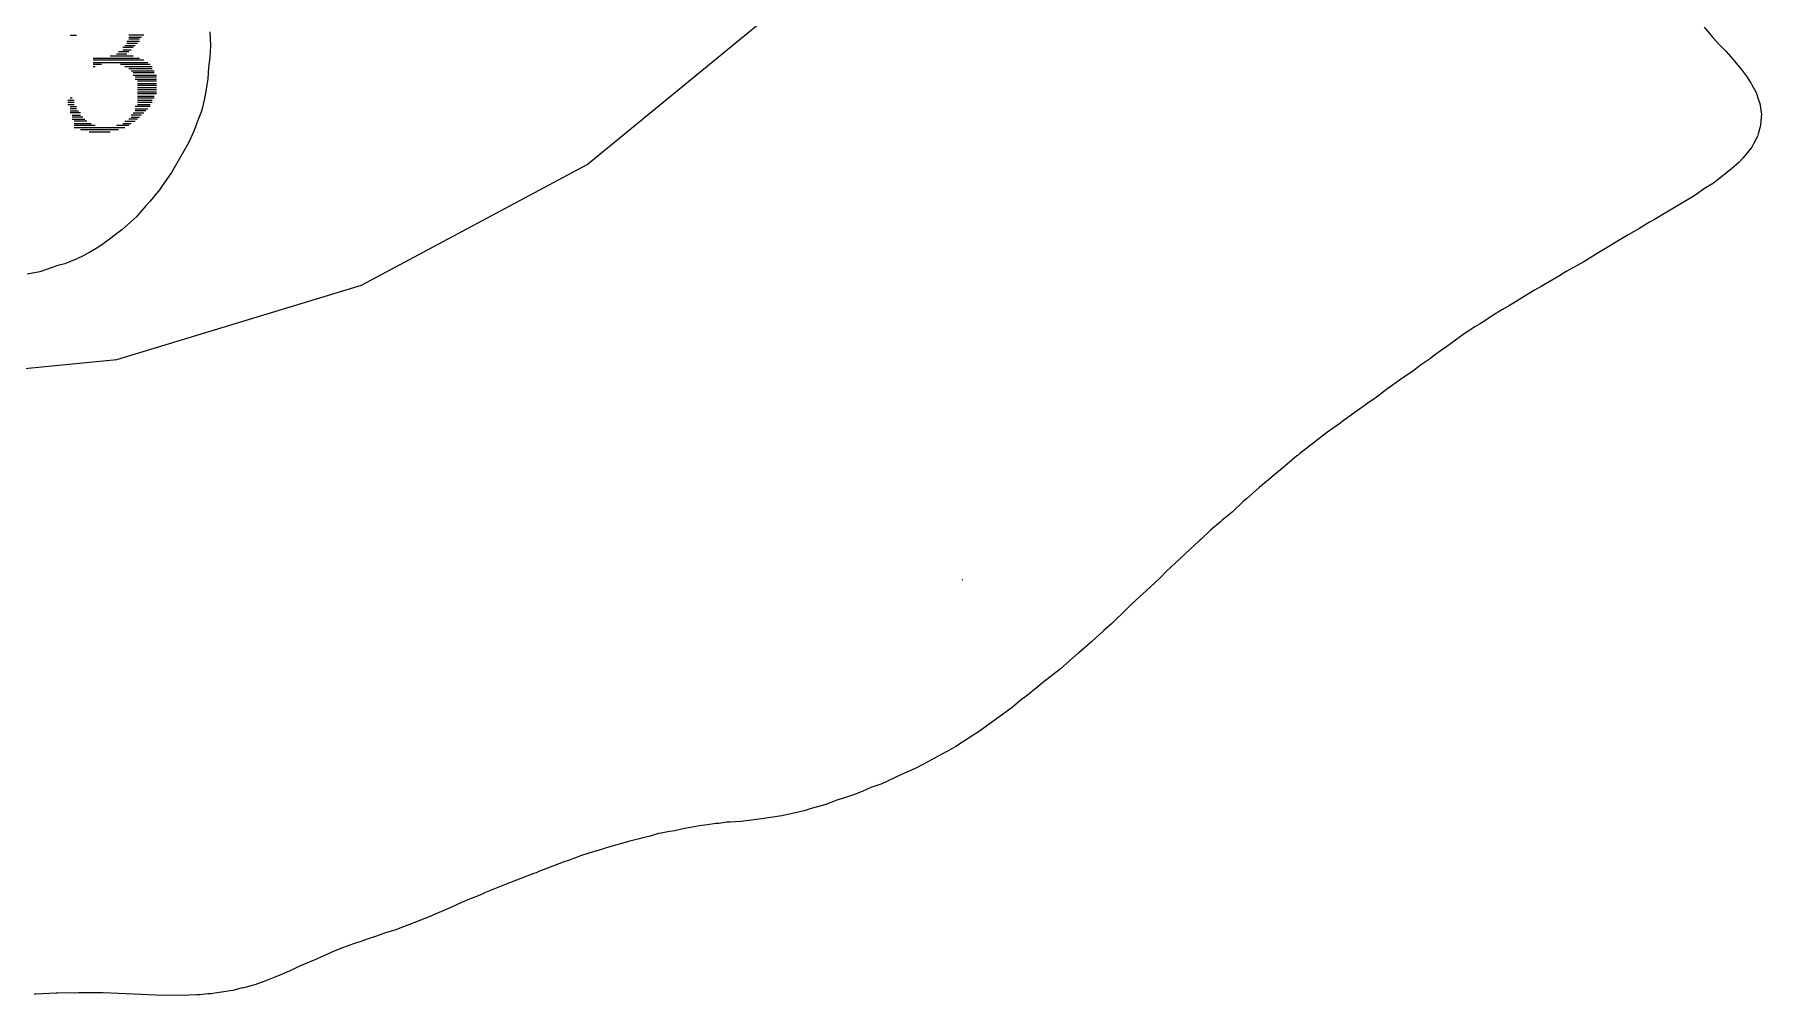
# Model space of a CAD drawing. Header units: metres. Extents: x 4 to 195, y 3 to 197.
# Drawn here: x 107.8 to 189.9, y 5.2 to 50.8 of the extents above; entities that cross this region are included whole.
import ezdxf

# ---------------------------------------------------------------- set-up
doc = ezdxf.new("R2010")
doc.units = ezdxf.units.M

msp = doc.modelspace()

# ---------------------------------------------------------------- linework, layer by layer
for p, q in [((134.064, 44.635), (143.46, 52.345)), ((116.14, 50.95), (116.168, 50.297)), ((187.143, 51.16), (187.556, 50.675)), ((109.496, 50.793), (109.796, 50.793)), ((112.496, 50.193), (111.996, 50.193)), ((111.996, 50.093), (112.396, 50.093)), ((112.096, 50.293), (112.596, 50.293)), ((112.196, 50.493), (112.796, 50.493)), ((112.696, 50.393), (112.196, 50.393)), ((112.996, 50.793), (112.296, 50.793)), ((112.296, 50.693), (112.896, 50.693)), ((112.796, 50.593), (112.296, 50.593)), ((116.168, 50.297), (116.133, 49.73)), ((187.556, 50.675), (187.817, 50.387)), ((187.817, 50.387), (188.184, 50.007)), ((110.596, 49.693), (112.796, 49.693)), ((112.996, 49.593), (110.596, 49.593)), ((110.596, 49.493), (113.196, 49.493)), ((110.996, 49.393), (110.596, 49.393)), ((110.596, 49.293), (110.696, 49.293)), ((112.496, 49.793), (111.396, 49.793)), ((111.696, 49.893), (112.196, 49.893)), ((112.296, 49.993), (111.796, 49.993)), ((113.296, 49.393), (111.896, 49.393)), ((112.096, 49.293), (113.396, 49.293)), ((116.082, 49.251), (116.045, 48.711)), ((116.133, 49.73), (116.082, 49.251)), ((188.184, 50.007), (188.528, 49.634)), ((188.528, 49.634), (188.577, 49.572)), ((188.577, 49.572), (188.895, 49.174)), ((113.396, 49.193), (112.296, 49.193)), ((112.396, 49.093), (113.496, 49.093)), ((113.496, 48.993), (112.496, 48.993)), ((112.496, 48.893), (113.596, 48.893)), ((113.596, 48.793), (112.596, 48.793)), ((112.596, 48.693), (113.596, 48.693)), ((113.596, 48.593), (112.696, 48.593)), ((112.696, 48.493), (113.596, 48.493)), ((116.002, 48.422), (115.919, 47.934)), ((116.045, 48.711), (116.002, 48.422)), ((188.895, 49.174), (188.948, 49.112)), ((188.948, 49.112), (189.042, 48.987)), ((189.042, 48.987), (189.184, 48.789)), ((189.184, 48.789), (189.319, 48.59)), ((189.319, 48.59), (189.387, 48.465)), ((189.387, 48.465), (189.616, 48.068)), ((109.396, 47.693), (109.696, 47.693)), ((109.596, 47.793), (109.496, 47.793)), ((113.596, 48.393), (112.696, 48.393)), ((112.696, 48.293), (113.596, 48.293)), ((113.596, 48.193), (112.696, 48.193)), ((112.696, 48.093), (113.596, 48.093)), ((113.596, 47.993), (112.696, 47.993)), ((112.696, 47.893), (113.496, 47.893)), ((113.496, 47.793), (112.696, 47.793)), ((112.696, 47.693), (113.396, 47.693)), ((115.919, 47.934), (115.787, 47.351)), ((189.616, 48.068), (189.73, 47.707)), ((189.73, 47.707), (189.786, 47.546)), ((109.696, 47.593), (109.396, 47.593)), ((109.396, 47.493), (109.696, 47.493)), ((109.496, 47.393), (109.796, 47.393)), ((109.796, 47.293), (109.496, 47.293)), ((109.496, 47.193), (109.896, 47.193)), ((109.996, 47.093), (109.496, 47.093)), ((109.596, 46.993), (109.996, 46.993)), ((110.096, 46.893), (109.596, 46.893)), ((109.596, 46.793), (110.196, 46.793)), ((112.696, 46.793), (112.296, 46.793)), ((112.896, 46.993), (112.396, 46.993)), ((112.396, 46.893), (112.796, 46.893)), ((112.496, 47.093), (112.996, 47.093)), ((113.296, 47.393), (112.596, 47.393)), ((112.596, 47.293), (113.196, 47.293)), ((113.096, 47.193), (112.596, 47.193)), ((113.396, 47.593), (112.696, 47.593)), ((112.696, 47.493), (113.296, 47.493)), ((115.741, 47.168), (115.525, 46.626)), ((115.787, 47.351), (115.741, 47.168)), ((189.786, 47.546), (189.867, 47.024)), ((189.86, 46.9), (189.825, 46.502)), ((189.867, 47.024), (189.86, 46.9)), ((110.296, 46.693), (109.696, 46.693)), ((109.696, 46.593), (110.496, 46.593)), ((110.696, 46.493), (109.696, 46.493)), ((109.696, 46.393), (112.096, 46.393)), ((111.796, 46.293), (109.996, 46.293)), ((110.396, 46.193), (111.396, 46.193)), ((112.296, 46.493), (111.696, 46.493)), ((111.996, 46.593), (112.396, 46.593)), ((112.096, 46.693), (112.596, 46.693)), ((115.376, 46.225), (115.15, 45.728)), ((115.459, 46.427), (115.376, 46.225)), ((115.525, 46.626), (115.459, 46.427)), ((189.684, 45.98), (189.621, 45.856)), ((189.715, 46.105), (189.684, 45.98)), ((189.825, 46.502), (189.715, 46.105)), ((114.982, 45.422), (114.309, 44.256)), ((115.15, 45.728), (114.982, 45.422)), ((189.414, 45.459), (188.985, 44.937)), ((189.505, 45.657), (189.414, 45.459)), ((189.621, 45.856), (189.505, 45.657)), ((123.345, 38.905), (134.064, 44.635)), ((188.432, 44.415), (187.749, 43.875)), ((188.787, 44.738), (188.432, 44.415)), ((188.985, 44.937), (188.787, 44.738)), ((113.844, 43.578), (113.748, 43.445)), ((114.309, 44.256), (113.844, 43.578)), ((187.159, 43.497), (186.762, 43.224)), ((187.583, 43.76), (187.159, 43.497)), ((187.749, 43.875), (187.583, 43.76)), ((113.094, 42.68), (112.719, 42.236)), ((113.299, 42.894), (113.094, 42.68)), ((113.748, 43.445), (113.299, 42.894)), ((186.535, 43.077), (185.773, 42.613)), ((186.762, 43.224), (186.535, 43.077)), ((112.65, 42.162), (111.952, 41.546)), ((112.719, 42.236), (112.65, 42.162)), ((184.555, 41.903), (184.039, 41.586)), ((184.788, 42.032), (184.555, 41.903)), ((185.773, 42.613), (184.788, 42.032)), ((111.952, 41.546), (111.055, 40.858)), ((183.534, 41.303), (181.975, 40.367)), ((184.039, 41.586), (183.534, 41.303)), ((110.144, 40.323), (109.787, 40.145)), ((110.428, 40.483), (110.144, 40.323)), ((110.732, 40.647), (110.428, 40.483)), ((111.055, 40.858), (110.732, 40.647)), ((181.975, 40.367), (181.419, 40.023)), ((108.053, 39.546), (107.453, 39.436)), ((108.916, 39.838), (108.053, 39.546)), ((109.24, 39.931), (108.916, 39.838)), ((109.787, 40.145), (109.24, 39.931)), ((180.35, 39.408), (179.405, 38.851)), ((180.383, 39.43), (180.35, 39.408)), ((180.616, 39.568), (180.383, 39.43)), ((181.419, 40.023), (180.616, 39.568)), ((111.715, 35.377), (123.345, 38.905)), ((179.084, 38.671), (178.304, 38.193)), ((179.405, 38.851), (179.084, 38.671)), ((177.89, 37.952), (177.538, 37.739)), ((178.287, 38.182), (177.89, 37.952)), ((178.304, 38.193), (178.287, 38.182)), ((176.466, 37.065), (176.244, 36.925)), ((176.721, 37.22), (176.466, 37.065)), ((177.119, 37.479), (176.721, 37.22)), ((177.245, 37.567), (177.119, 37.479)), ((177.351, 37.633), (177.245, 37.567)), ((177.538, 37.739), (177.351, 37.633)), ((175.745, 36.598), (174.854, 35.956)), ((176.244, 36.925), (175.745, 36.598)), ((99.619, 34.186), (111.715, 35.377)), ((174.134, 35.431), (173.623, 35.08)), ((174.266, 35.536), (174.134, 35.431)), ((174.73, 35.873), (174.266, 35.536)), ((174.854, 35.956), (174.73, 35.873)), ((172.778, 34.472), (172.546, 34.302)), ((173.284, 34.808), (172.778, 34.472)), ((173.59, 35.055), (173.284, 34.808)), ((173.623, 35.08), (173.59, 35.055)), ((171.994, 33.91), (171.502, 33.528)), ((172.116, 34), (171.994, 33.91)), ((172.546, 34.302), (172.116, 34)), ((170.611, 32.908), (169.993, 32.466)), ((170.981, 33.181), (170.611, 32.908)), ((171.277, 33.383), (170.981, 33.181)), ((171.502, 33.528), (171.277, 33.383)), ((169.877, 32.379), (169.192, 31.889)), ((169.993, 32.466), (169.877, 32.379)), ((169.192, 31.889), (167.919, 30.902)), ((167.797, 30.798), (167.224, 30.315)), ((167.849, 30.839), (167.797, 30.798)), ((167.919, 30.902), (167.849, 30.839)), ((166.447, 29.67), (166.002, 29.305)), ((166.573, 29.778), (166.447, 29.67)), ((167.18, 30.275), (166.573, 29.778)), ((167.224, 30.315), (167.18, 30.275)), ((165.391, 28.761), (165.241, 28.639)), ((166.002, 29.305), (165.391, 28.761)), ((164.712, 28.132), (164.243, 27.741)), ((165.241, 28.639), (164.712, 28.132)), ((163.692, 27.278), (163.225, 26.824)), ((164.162, 27.669), (163.692, 27.278)), ((164.243, 27.741), (164.162, 27.669)), ((163.152, 26.76), (161.586, 25.31)), ((163.225, 26.824), (163.152, 26.76)), ((151.897, 24.933), (151.879, 24.902)), ((151.879, 24.902), (151.902, 24.918)), ((151.902, 24.918), (151.897, 24.933)), ((161.308, 25.031), (160.825, 24.568)), ((161.586, 25.31), (161.308, 25.031)), ((160.825, 24.568), (159.932, 23.751)), ((159.162, 22.993), (158.985, 22.831)), ((159.531, 23.359), (159.162, 22.993)), ((159.707, 23.539), (159.531, 23.359)), ((159.932, 23.751), (159.707, 23.539)), ((158.616, 22.512), (158.056, 21.986)), ((158.985, 22.831), (158.616, 22.512)), ((157.412, 21.439), (156.544, 20.677)), ((157.426, 21.451), (157.412, 21.439)), ((158.056, 21.986), (157.426, 21.451)), ((156.544, 20.677), (155.704, 20.018)), ((155.503, 19.851), (154.914, 19.377)), ((155.704, 20.018), (155.503, 19.851)), ((154.71, 19.223), (154.28, 18.872)), ((154.914, 19.377), (154.71, 19.223)), ((154.258, 18.857), (152.714, 17.73)), ((154.28, 18.872), (154.258, 18.857)), ((152.309, 17.478), (151.593, 16.997)), ((152.714, 17.73), (152.309, 17.478)), ((151.132, 16.737), (150.084, 16.177)), ((151.142, 16.742), (151.132, 16.737)), ((151.15, 16.747), (151.142, 16.742)), ((151.593, 16.997), (151.15, 16.747)), ((149.006, 15.672), (148.035, 15.213)), ((149.658, 15.958), (149.006, 15.672)), ((150.084, 16.177), (149.658, 15.958)), ((147.128, 14.86), (146.765, 14.721)), ((147.547, 15.042), (147.128, 14.86)), ((147.969, 15.186), (147.547, 15.042)), ((148.035, 15.213), (147.969, 15.186)), ((144.705, 14.053), (144.383, 13.939)), ((145.233, 14.191), (144.705, 14.053)), ((145.408, 14.242), (145.233, 14.191)), ((145.617, 14.318), (145.408, 14.242)), ((145.93, 14.451), (145.617, 14.318)), ((146.242, 14.538), (145.93, 14.451)), ((146.765, 14.721), (146.242, 14.538)), ((138.887, 13.134), (138.623, 13.091)), ((139.145, 13.189), (138.887, 13.134)), ((139.403, 13.232), (139.145, 13.189)), ((139.792, 13.276), (139.403, 13.232)), ((140.189, 13.34), (139.792, 13.276)), ((140.326, 13.347), (140.189, 13.34)), ((140.711, 13.404), (140.326, 13.347)), ((140.847, 13.405), (140.711, 13.404)), ((141.39, 13.438), (140.847, 13.405)), ((141.755, 13.477), (141.39, 13.438)), ((142.483, 13.585), (141.755, 13.477)), ((142.554, 13.592), (142.483, 13.585)), ((142.787, 13.623), (142.554, 13.592)), ((143.32, 13.702), (142.787, 13.623)), ((144.383, 13.939), (143.32, 13.702)), ((136.095, 12.504), (134.97, 12.181)), ((136.219, 12.535), (136.095, 12.504)), ((136.344, 12.562), (136.219, 12.535)), ((136.536, 12.617), (136.344, 12.562)), ((136.653, 12.638), (136.536, 12.617)), ((137.058, 12.741), (136.653, 12.638)), ((137.462, 12.858), (137.058, 12.741)), ((137.579, 12.879), (137.462, 12.858)), ((137.977, 12.959), (137.579, 12.879)), ((138.226, 12.994), (137.977, 12.959)), ((138.623, 13.091), (138.226, 12.994)), ((133.014, 11.532), (132.434, 11.315)), ((133.127, 11.568), (133.014, 11.532)), ((133.802, 11.818), (133.127, 11.568)), ((134.355, 11.993), (133.802, 11.818)), ((134.48, 12.023), (134.355, 11.993)), ((134.845, 12.143), (134.48, 12.023)), ((134.97, 12.181), (134.845, 12.143)), ((131.48, 10.943), (130.423, 10.537)), ((131.695, 11.02), (131.48, 10.943)), ((131.73, 11.037), (131.695, 11.02)), ((132.434, 11.315), (131.73, 11.037)), ((129.039, 9.974), (128.39, 9.714)), ((129.185, 10.039), (129.039, 9.974)), ((129.582, 10.198), (129.185, 10.039)), ((129.751, 10.274), (129.582, 10.198)), ((130.295, 10.485), (129.751, 10.274)), ((130.423, 10.537), (130.295, 10.485)), ((127.142, 9.166), (126.727, 8.983)), ((127.592, 9.351), (127.142, 9.166)), ((128.061, 9.569), (127.592, 9.351)), ((128.39, 9.714), (128.061, 9.569)), ((124.929, 8.281), (124.532, 8.155)), ((125.054, 8.328), (124.929, 8.281)), ((125.17, 8.369), (125.054, 8.328)), ((125.965, 8.663), (125.17, 8.369)), ((126.222, 8.776), (125.965, 8.663)), ((126.638, 8.939), (126.222, 8.776)), ((126.727, 8.983), (126.638, 8.939)), ((122.447, 7.434), (122.081, 7.291)), ((122.966, 7.625), (122.447, 7.434)), ((123.364, 7.755), (122.966, 7.625)), ((123.62, 7.852), (123.364, 7.755)), ((124.013, 7.972), (123.62, 7.852)), ((124.532, 8.155), (124.013, 7.972)), ((120.968, 6.793), (120.338, 6.524)), ((121.012, 6.814), (120.968, 6.793)), ((121.058, 6.832), (121.012, 6.814)), ((122.081, 7.291), (121.058, 6.832)), ((118.801, 5.871), (118.403, 5.718)), ((118.916, 5.911), (118.801, 5.871)), ((119.313, 6.073), (118.916, 5.911)), ((119.438, 6.12), (119.313, 6.073)), ((119.825, 6.289), (119.438, 6.12)), ((119.919, 6.325), (119.825, 6.289)), ((120.338, 6.524), (119.919, 6.325)), ((107.832, 5.238), (107.783, 5.236)), ((107.851, 5.24), (107.832, 5.238)), ((108.834, 5.286), (107.851, 5.24)), ((108.857, 5.286), (108.834, 5.286)), ((108.913, 5.288), (108.857, 5.286)), ((109.919, 5.295), (108.913, 5.288)), ((110.014, 5.292), (109.919, 5.295)), ((110.859, 5.298), (110.014, 5.292)), ((110.963, 5.301), (110.859, 5.298)), ((111.067, 5.3), (110.963, 5.301)), ((113.572, 5.193), (111.067, 5.3)), ((114.762, 5.172), (113.572, 5.193)), ((115.138, 5.187), (114.762, 5.172)), ((115.514, 5.208), (115.138, 5.187)), ((115.66, 5.207), (115.514, 5.208)), ((116.036, 5.243), (115.66, 5.207)), ((116.182, 5.249), (116.036, 5.243)), ((116.579, 5.315), (116.182, 5.249)), ((116.704, 5.328), (116.579, 5.315)), ((117.101, 5.396), (116.704, 5.328)), ((117.226, 5.407), (117.101, 5.396)), ((117.623, 5.512), (117.226, 5.407)), ((117.747, 5.529), (117.623, 5.512)), ((118.145, 5.652), (117.747, 5.529)), ((118.269, 5.681), (118.145, 5.652)), ((118.403, 5.718), (118.269, 5.681))]:
    msp.add_line(p, q)

doc.saveas('drawing.dxf')
